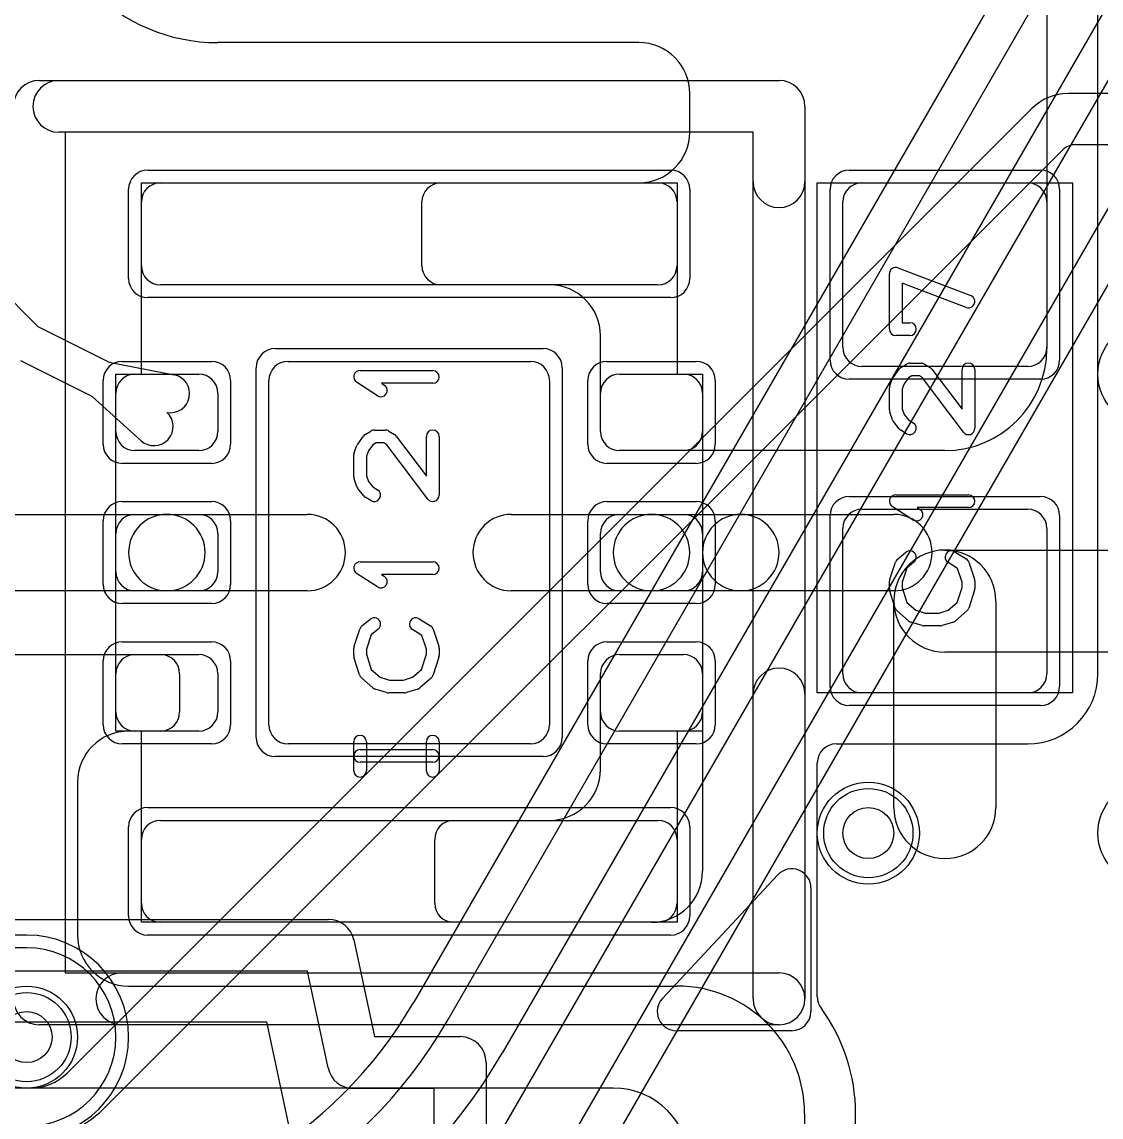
# Model space of a CAD drawing. Extents: x 0 to 20.5, y -0.9 to 20.
# Drawn here: x 2.882 to 7.113, y 3.786 to 8.081 of the extents above; entities that cross this region are included whole.
import ezdxf

# ---------------------------------------------------------------- set-up
doc = ezdxf.new("R2010")
doc.units = 0
for name, color, linetype in [('Hole', 1, 'CONTINUOUS'), ('L1', 3, 'CONTINUOUS'), ('L2', 3, 'CONTINUOUS'), ('L3', 3, 'CONTINUOUS'), ('L4', 3, 'CONTINUOUS'), ('MetalMask-A', 176, 'CONTINUOUS'), ('PartsArea-A', 111, 'CONTINUOUS'), ('PartsSilk-A', 221, 'CONTINUOUS'), ('Resist-A', 2, 'CONTINUOUS'), ('Resist-B', 2, 'CONTINUOUS'), ('Silk-A', 140, 'CONTINUOUS')]:
    doc.layers.add(name, color=color, linetype=linetype)

msp = doc.modelspace()

# ---------------------------------------------------------------- linework, layer by layer
at = {"layer": 'Hole'}
for centre in [(6.2, 4.9), (2.9, 4.1)]:
    msp.add_circle(centre, 0.1, dxfattribs=at)
at = {"layer": 'L1'}
for p, q in [((6.9, 9.70915), (6.9, 6.8)), ((7.10004, 5.525), (7.10003, 9.70915)), ((5.3, 8), (3.65, 8)), ((5.5, 7.65), (5.5, 7.8)), ((3.425, 7.45), (5.375, 7.45)), ((4.52497, 7.45), (5.3, 7.45)), ((6.175, 7.45), (6.825, 7.45)), ((3.35, 7.125), (3.35, 7.375)), ((4.45, 7.12497), (4.45, 7.37503)), ((5.45, 7.375), (5.45, 7.125)), ((6.1, 6.805), (6.1, 7.375)), ((6.9, 7.375), (6.9, 6.805)), ((2.6919, 7.14093), (2.94453, 6.88659)), ((5.375, 7.05), (3.425, 7.05)), ((4.95, 7.05), (4.52497, 7.05)), ((2.94453, 6.88659), (3.22437, 6.74667)), ((5.15, 6.47497), (5.15, 6.85)), ((3.15731, 6.61249), (2.87747, 6.75242)), ((3.22437, 6.74667), (3.47861, 6.69724)), ((3.925, 6.75), (4.875, 6.75)), ((6.825, 6.73), (6.175, 6.73)), ((3.325, 6.7), (3.575, 6.7)), ((3.85, 5.325), (3.85, 6.675)), ((4.95, 6.675), (4.95, 5.325)), ((5.225, 6.7), (5.475, 6.7)), ((3.25, 6.475), (3.25, 6.625)), ((3.65, 6.625), (3.65, 6.475)), ((5.15, 6.475), (5.15, 6.625)), ((5.55, 6.625), (5.55, 6.475)), ((3.34937, 6.43877), (3.15731, 6.61249)), ((3.575, 6.4), (3.325, 6.4)), ((6.5, 6.4), (5.22497, 6.4)), ((5.475, 6.4), (5.225, 6.4)), ((2.5, 6.15), (3.45, 6.15)), ((3.325, 6.15), (3.575, 6.15)), ((3.45, 6.15), (4, 6.15)), ((4.8, 6.15), (5.35, 6.15)), ((5.225, 6.15), (5.475, 6.15)), ((5.35, 6.15), (5.70004, 6.15)), ((5.70004, 6.15), (6.3, 6.15)), ((6.175, 6.17), (6.825, 6.17)), ((3.25, 5.925), (3.25, 6.075)), ((3.65, 6.075), (3.65, 5.925)), ((5.15, 5.925), (5.15, 6.075)), ((5.55, 6.075), (5.55, 5.925)), ((6.1, 5.525), (6.1, 6.095)), ((6.9, 6.095), (6.9, 5.525)), ((6.5, 6.01), (7.3, 6.01)), ((3.45, 5.85), (2.5, 5.85)), ((3.575, 5.85), (3.325, 5.85)), ((4, 5.85), (3.45, 5.85)), ((5.35, 5.85), (4.8, 5.85)), ((5.475, 5.85), (5.225, 5.85)), ((5.70004, 5.85), (5.35, 5.85)), ((6.3, 5.85), (5.70004, 5.85)), ((6.3, 5), (6.3, 5.81)), ((6.7, 5.81), (6.7, 5)), ((2.81667, 5.6), (3.42503, 5.6)), ((3.325, 5.6), (3.575, 5.6)), ((5.22497, 5.6), (5.47503, 5.6)), ((5.225, 5.6), (5.475, 5.6)), ((7.3, 5.61), (6.5, 5.61)), ((3.25, 5.375), (3.25, 5.525)), ((3.5, 5.52503), (3.5, 5.37497)), ((3.65, 5.525), (3.65, 5.375)), ((5.15, 5.15), (5.15, 5.52503)), ((5.15, 5.375), (5.15, 5.525)), ((5.55, 5.52503), (5.55, 4.75)), ((5.55, 5.525), (5.55, 5.375)), ((6.825, 5.45), (6.175, 5.45)), ((3.42503, 5.3), (3.3, 5.3)), ((3.575, 5.3), (3.325, 5.3)), ((5.475, 5.3), (5.225, 5.3)), ((4.875, 5.25), (3.925, 5.25)), ((6.07497, 5.24996), (6.825, 5.24996)), ((6, 4.25822), (6, 5.17499)), ((3.1, 5.1), (3.1, 4.5)), ((3.425, 4.95), (5.375, 4.95)), ((4.57497, 4.95), (4.95, 4.95)), ((3.35, 4.625), (3.35, 4.875)), ((4.5, 4.62497), (4.5, 4.87503)), ((5.45, 4.875), (5.45, 4.625)), ((5.375, 4.55), (3.425, 4.55)), ((5.35, 4.55), (4.57497, 4.55)), ((3.3, 4.3), (5.45, 4.3)), ((5.2, 3.9), (2.1, 3.9)), ((5.95, 3.8), (5.95, 1.87497)), ((6.15004, 1.6), (6.15004, 3.8))]:
    msp.add_line(p, q, dxfattribs=at)
for centre in [(7.3, 6.7), (6.2, 4.9), (7.3, 4.9), (2.9, 4.1)]:
    msp.add_circle(centre, 0.2, dxfattribs=at)
for centre, radius, start, end in [((3.65, 8.7), 0.7, 180, -90), ((5.3, 7.8), 0.2, 0, 90), ((5.3, 7.65), 0.2, -90, 0), ((3.425, 7.375), 0.075, 90, 180), ((4.52497, 7.37503), 0.07497, 90, 180), ((5.375, 7.375), 0.075, 0, 90), ((6.175, 7.375), 0.075, 90, 180), ((6.825, 7.375), 0.075, 0, 90), ((3.425, 7.125), 0.075, 180, -90), ((4.52497, 7.12497), 0.07497, 180, -90), ((5.375, 7.125), 0.075, -90, 0), ((4.95, 6.85), 0.2, 0, 90), ((6.175, 6.805), 0.075, 180, -90), ((6.5, 6.8), 0.4, -90, 0), ((6.825, 6.805), 0.075, -90, 0), ((3.925, 6.675), 0.075, 90, 180), ((4.875, 6.675), 0.075, 0, 90), ((3.325, 6.625), 0.075, 90, 180), ((3.4643, 6.62362), 0.075, -100.98334, 78.99849), ((3.575, 6.625), 0.075, 0, 90), ((5.225, 6.625), 0.075, 90, 180), ((5.475, 6.625), 0.075, 0, 90), ((3.39968, 6.49439), 0.075, -132.13031, 47.84811), ((3.325, 6.475), 0.075, 180, -90), ((3.575, 6.475), 0.075, -90, 0), ((5.225, 6.475), 0.075, 180, -90), ((5.22497, 6.47497), 0.07497, 180, -90), ((5.475, 6.475), 0.075, -90, 0), ((3.325, 6.075), 0.075, 90, 180), ((3.45, 6), 0.15, 90, -90), ((3.45, 6), 0.15, -90, 90), ((3.575, 6.075), 0.075, 0, 90), ((4, 6), 0.15, -90, 90), ((4.8, 6), 0.15, 90, -90), ((5.225, 6.075), 0.075, 90, 180), ((5.35, 6), 0.15, 90, -90), ((5.35, 6), 0.15, -90, 90), ((5.475, 6.075), 0.075, 0, 90), ((5.70004, 6), 0.15, 90, -90), ((5.70004, 6), 0.15, -90, 90), ((6.175, 6.095), 0.075, 90, 180), ((6.3, 6), 0.15, -90, 90), ((6.825, 6.095), 0.075, 0, 90), ((6.5, 5.81), 0.2, 0, 180), ((6.5, 5.81), 0.2, 90, -90), ((3.325, 5.925), 0.075, 180, -90), ((3.575, 5.925), 0.075, -90, 0), ((5.225, 5.925), 0.075, 180, -90), ((5.475, 5.925), 0.075, -90, 0), ((3.325, 5.525), 0.075, 90, 180), ((3.42503, 5.52503), 0.07497, 0, 90), ((3.575, 5.525), 0.075, 0, 90), ((5.22497, 5.52503), 0.07497, 90, 180), ((5.225, 5.525), 0.075, 90, 180), ((5.475, 5.525), 0.075, 0, 90), ((5.47503, 5.52503), 0.07497, 0, 90), ((6.175, 5.525), 0.075, 180, -90), ((6.825, 5.525), 0.27504, -90, 0), ((6.825, 5.525), 0.075, -90, 0), ((3.325, 5.375), 0.075, 180, -90), ((3.42503, 5.37497), 0.07497, -90, 0), ((3.575, 5.375), 0.075, -90, 0), ((5.225, 5.375), 0.075, 180, -90), ((5.475, 5.375), 0.075, -90, 0), ((3.3, 5.1), 0.2, 90, 180), ((3.925, 5.325), 0.075, 180, -90), ((4.875, 5.325), 0.075, -90, 0), ((6.07497, 5.17499), 0.07497, 90, 180), ((4.95, 5.15), 0.2, -90, 0), ((6.5, 5), 0.2, 180, 0), ((3.425, 4.875), 0.075, 90, 180), ((4.57497, 4.87503), 0.07497, 90, 180), ((5.375, 4.875), 0.075, 0, 90), ((5.35, 4.75), 0.2, -90, 0), ((3.425, 4.625), 0.075, 180, -90), ((4.57497, 4.62497), 0.07497, 180, -90), ((5.375, 4.625), 0.075, -90, 0), ((3.3, 4.5), 0.2, 180, -90), ((5.45, 3.8), 0.5, 0, 90), ((6.07497, 4.25822), 0.07497, 180, -141.68395), ((5.45, 3.8), 0.70004, 0, 36.02701), ((5.2, 3.6), 0.3, 0, 90)]:
    msp.add_arc(centre, radius, start, end, dxfattribs=at)
at = {"layer": 'L2'}
msp.add_line((2.9, 4.45004), (2.1, 4.45004), dxfattribs=at)
for centre in [(7.3, 6.7), (6.2, 4.9), (7.3, 4.9)]:
    msp.add_circle(centre, 0.2, dxfattribs=at)
msp.add_arc((2.9, 4.1), 0.35004, -90, 90, dxfattribs=at)
at = {"layer": 'L3'}
for p, q in [((10.4, 7.8), (6.98284, 7.8)), ((6.84142, 7.74142), (3.05858, 3.95858)), ((3.20003, 3.81713), (6.96089, 7.57799)), ((7.01392, 7.59996), (10.4, 7.59996)), ((2.91716, 3.9), (1.8, 3.9))]:
    msp.add_line(p, q, dxfattribs=at)
for centre in [(7.3, 6.7), (6.2, 4.9), (7.3, 4.9), (2.9, 4.1)]:
    msp.add_circle(centre, 0.2, dxfattribs=at)
for centre, radius, start, end in [((6.98284, 7.6), 0.2, 90, 135), ((7.01392, 7.52496), 0.075, 90, 135), ((2.91716, 4.1), 0.2, -90, -45), ((2.91716, 4.1), 0.40004, -90, -45)]:
    msp.add_arc(centre, radius, start, end, dxfattribs=at)
at = {"layer": 'L4'}
for p, q in [((6.78523, 8.33696), (4.4184, 4.23747)), ((4.54836, 4.1625), (6.91549, 8.2625)), ((7.13199, 8.1375), (4.76486, 4.0375)), ((4.60611, 3.4625), (7.26192, 8.0625)), ((7.47842, 7.9375), (4.82262, 3.3375)), ((4.95256, 3.26249), (7.49289, 7.66246)), ((2.9, 4.50004), (2.1, 4.50004))]:
    msp.add_line(p, q, dxfattribs=at)
for centre in [(7.3, 6.7), (6.2, 4.9), (7.3, 4.9), (2.9, 4.1)]:
    msp.add_circle(centre, 0.2, dxfattribs=at)
for centre, radius, end in [((2.9, 4.1), 0.40004, 90), ((2.92456, 5.10003), 1.72499, -30.00262), ((2.92456, 5.1), 1.875, -29.99996), ((2.92456, 5.1), 2.125, -30.00001)]:
    msp.add_arc(centre, radius, -90, end, dxfattribs=at)
at = {"layer": 'MetalMask-A'}
for p, q in [((3.425, 7.45), (5.375, 7.45)), ((6.175, 7.45), (6.825, 7.45)), ((3.35, 7.125), (3.35, 7.375)), ((5.45, 7.375), (5.45, 7.125)), ((6.1, 6.805), (6.1, 7.375)), ((6.9, 7.375), (6.9, 6.805)), ((5.375, 7.05), (3.425, 7.05)), ((3.925, 6.75), (4.875, 6.75)), ((6.825, 6.73), (6.175, 6.73)), ((3.325, 6.7), (3.575, 6.7)), ((3.85, 5.325), (3.85, 6.675)), ((4.95, 6.675), (4.95, 5.325)), ((5.225, 6.7), (5.475, 6.7)), ((3.25, 6.475), (3.25, 6.625)), ((3.65, 6.625), (3.65, 6.475)), ((5.15, 6.475), (5.15, 6.625)), ((5.55, 6.625), (5.55, 6.475)), ((3.575, 6.4), (3.325, 6.4)), ((5.475, 6.4), (5.225, 6.4)), ((3.325, 6.15), (3.575, 6.15)), ((5.225, 6.15), (5.475, 6.15)), ((6.175, 6.17), (6.825, 6.17)), ((3.25, 5.925), (3.25, 6.075)), ((3.65, 6.075), (3.65, 5.925)), ((5.15, 5.925), (5.15, 6.075)), ((5.55, 6.075), (5.55, 5.925)), ((6.1, 5.525), (6.1, 6.095)), ((6.9, 6.095), (6.9, 5.525)), ((3.575, 5.85), (3.325, 5.85)), ((5.475, 5.85), (5.225, 5.85)), ((3.325, 5.6), (3.575, 5.6)), ((5.225, 5.6), (5.475, 5.6)), ((3.25, 5.375), (3.25, 5.525)), ((3.65, 5.525), (3.65, 5.375)), ((5.15, 5.375), (5.15, 5.525)), ((5.55, 5.525), (5.55, 5.375)), ((6.825, 5.45), (6.175, 5.45)), ((3.575, 5.3), (3.325, 5.3)), ((5.475, 5.3), (5.225, 5.3)), ((4.875, 5.25), (3.925, 5.25)), ((3.425, 4.95), (5.375, 4.95)), ((3.35, 4.625), (3.35, 4.875)), ((5.45, 4.875), (5.45, 4.625)), ((5.375, 4.55), (3.425, 4.55))]:
    msp.add_line(p, q, dxfattribs=at)
for centre, start, end in [((3.425, 7.375), 90, 180), ((5.375, 7.375), 0, 90), ((6.175, 7.375), 90, 180), ((6.825, 7.375), 0, 90), ((3.425, 7.125), 180, -90), ((5.375, 7.125), -90, 0), ((6.175, 6.805), 180, -90), ((6.825, 6.805), -90, 0), ((3.925, 6.675), 90, 180), ((4.875, 6.675), 0, 90), ((3.325, 6.625), 90, 180), ((3.575, 6.625), 0, 90), ((5.225, 6.625), 90, 180), ((5.475, 6.625), 0, 90), ((3.325, 6.475), 180, -90), ((3.575, 6.475), -90, 0), ((5.225, 6.475), 180, -90), ((5.475, 6.475), -90, 0), ((3.325, 6.075), 90, 180), ((3.575, 6.075), 0, 90), ((5.225, 6.075), 90, 180), ((5.475, 6.075), 0, 90), ((6.175, 6.095), 90, 180), ((6.825, 6.095), 0, 90), ((3.325, 5.925), 180, -90), ((3.575, 5.925), -90, 0), ((5.225, 5.925), 180, -90), ((5.475, 5.925), -90, 0), ((3.325, 5.525), 90, 180), ((3.575, 5.525), 0, 90), ((5.225, 5.525), 90, 180), ((5.475, 5.525), 0, 90), ((6.175, 5.525), 180, -90), ((6.825, 5.525), -90, 0), ((3.325, 5.375), 180, -90), ((3.575, 5.375), -90, 0), ((5.225, 5.375), 180, -90), ((5.475, 5.375), -90, 0), ((3.925, 5.325), 180, -90), ((4.875, 5.325), -90, 0), ((3.425, 4.875), 90, 180), ((5.375, 4.875), 0, 90), ((3.425, 4.625), 180, -90), ((5.375, 4.625), -90, 0)]:
    msp.add_arc(centre, 0.075, start, end, dxfattribs=at)
at = {"layer": 'PartsArea-A'}
for p, q in [((3.35, 6.7), (3.35, 7.45)), ((3.35, 7.45), (5.45, 7.45)), ((5.45, 7.45), (5.45, 6.7)), ((6, 5.45), (6, 7.45)), ((6, 7.45), (7, 7.45)), ((7, 7.45), (7, 5.45)), ((3.25, 5.3), (3.25, 6.7)), ((3.25, 6.7), (3.35, 6.7)), ((5.45, 6.7), (5.55, 6.7)), ((5.55, 6.7), (5.55, 5.3)), ((7, 5.45), (6, 5.45)), ((3.35, 5.3), (3.25, 5.3)), ((3.35, 4.55), (3.35, 5.3)), ((5.55, 5.3), (5.45, 5.3)), ((5.45, 5.3), (5.45, 4.55)), ((5.45, 4.55), (3.35, 4.55)), ((2.55952, 4.16001), (3.84048, 4.16)), ((3.84048, 4.16), (3.93836, 3.7))]:
    msp.add_line(p, q, dxfattribs=at)
at = {"layer": 'PartsSilk-A'}
for p, q in [((2.95, 7.8516), (5.85, 7.8516)), ((5.9516, 7.75), (5.9516, 4.25)), ((5.7484, 7.6484), (3.0516, 7.6484)), ((3.0516, 7.6484), (3.0516, 4.3516)), ((5.7484, 4.25), (5.7484, 7.6484)), ((6.28241, 6.87639), (6.28241, 7.09306)), ((6.31629, 7.11643), (6.60147, 7.00809)), ((6.58371, 6.96135), (6.33241, 7.05682)), ((6.33241, 7.05682), (6.33241, 6.90139)), ((6.33241, 6.90139), (6.36296, 6.90139)), ((6.36296, 6.85139), (6.30741, 6.85139)), ((4.20741, 6.71389), (4.49259, 6.71389)), ((6.2983, 6.68831), (6.32052, 6.71887)), ((6.32749, 6.72537), (6.34971, 6.73926)), ((6.36296, 6.74306), (6.40741, 6.74306)), ((6.42066, 6.73926), (6.44288, 6.72537)), ((6.44961, 6.7192), (6.56759, 6.56233)), ((6.56759, 6.56233), (6.56759, 6.71806)), ((6.61759, 6.71806), (6.61759, 6.4875)), ((4.2753, 6.61513), (4.19382, 6.66791)), ((4.49259, 6.66389), (4.29199, 6.66389)), ((4.29199, 6.66389), (4.30248, 6.65709)), ((6.2842, 6.65511), (6.29531, 6.68289)), ((6.34057, 6.66143), (6.33241, 6.64102)), ((6.35811, 6.68554), (6.34057, 6.66143)), ((6.37013, 6.69306), (6.35811, 6.68554)), ((6.40024, 6.69306), (6.37013, 6.69306)), ((6.41244, 6.68543), (6.40024, 6.69306)), ((6.57261, 6.47247), (6.41244, 6.68543)), ((6.28241, 6.55972), (6.28241, 6.64583)), ((6.33241, 6.64102), (6.33241, 6.56412)), ((6.29503, 6.52063), (6.28392, 6.55118)), ((6.33241, 6.56412), (6.34061, 6.54158)), ((6.34061, 6.54158), (6.3576, 6.52033)), ((6.32122, 6.48577), (6.299, 6.51355)), ((6.3576, 6.52033), (6.37621, 6.5087)), ((4.1983, 6.42581), (4.22052, 6.45637)), ((4.22749, 6.46287), (4.24971, 6.47676)), ((4.26296, 6.48056), (4.30741, 6.48056)), ((4.32066, 6.47676), (4.34288, 6.46287)), ((4.34961, 6.4567), (4.46759, 6.29983)), ((4.46759, 6.29983), (4.46759, 6.45556)), ((4.51759, 6.45556), (4.51759, 6.225)), ((6.34971, 6.4663), (6.32749, 6.48019)), ((4.1842, 6.39261), (4.19531, 6.42039)), ((4.25811, 6.42304), (4.24057, 6.39893)), ((4.27013, 6.43056), (4.25811, 6.42304)), ((4.30024, 6.43056), (4.27013, 6.43056)), ((4.31244, 6.42293), (4.30024, 6.43056)), ((4.47261, 6.20997), (4.31244, 6.42293)), ((4.18241, 6.29722), (4.18241, 6.38333)), ((4.24057, 6.39893), (4.23241, 6.37852)), ((4.23241, 6.37852), (4.23241, 6.30162)), ((4.19503, 6.25813), (4.18392, 6.28868)), ((4.23241, 6.30162), (4.24061, 6.27908)), ((4.24061, 6.27908), (4.2576, 6.25783)), ((4.22122, 6.22327), (4.199, 6.25105)), ((4.2576, 6.25783), (4.27621, 6.2462)), ((4.24971, 6.2038), (4.22749, 6.21769)), ((6.30741, 6.22639), (6.59259, 6.22639)), ((6.3753, 6.12763), (6.29382, 6.18041)), ((6.59259, 6.17639), (6.39199, 6.17639)), ((6.39199, 6.17639), (6.40248, 6.16959)), ((6.31363, 5.97338), (6.34696, 6.00115)), ((6.53918, 6.00314), (6.58362, 5.97537)), ((4.20741, 5.96389), (4.49259, 5.96389)), ((6.28369, 5.8954), (6.30591, 5.96207)), ((6.3511, 5.93952), (6.33241, 5.88344)), ((6.37896, 5.96273), (6.3511, 5.93952)), ((6.5495, 5.93773), (6.51268, 5.96074)), ((6.56759, 5.88344), (6.5495, 5.93773)), ((6.59409, 5.96207), (6.61631, 5.8954)), ((4.2753, 5.86513), (4.19382, 5.91791)), ((4.49259, 5.91389), (4.29199, 5.91389)), ((4.29199, 5.91389), (4.30248, 5.90709)), ((6.28241, 5.85972), (6.28241, 5.8875)), ((6.61759, 5.8875), (6.61759, 5.85972)), ((6.30582, 5.78266), (6.2836, 5.8521)), ((6.33241, 5.88344), (6.33241, 5.86362)), ((6.33241, 5.86362), (6.35132, 5.80452)), ((6.54868, 5.80452), (6.56759, 5.86362)), ((6.56759, 5.86362), (6.56759, 5.88344)), ((6.6164, 5.8521), (6.59418, 5.78266)), ((6.35132, 5.80452), (6.38656, 5.77368)), ((6.51344, 5.77368), (6.54868, 5.80452)), ((6.35761, 5.73258), (6.31317, 5.77147)), ((6.38656, 5.77368), (6.42234, 5.7625)), ((6.42234, 5.7625), (6.47766, 5.7625)), ((6.47766, 5.7625), (6.51344, 5.77368)), ((6.58683, 5.77147), (6.54239, 5.73258)), ((4.21363, 5.71088), (4.24696, 5.73865)), ((4.43918, 5.74064), (4.48362, 5.71287)), ((6.41106, 5.71364), (6.36661, 5.72753)), ((6.48148, 5.7125), (6.41852, 5.7125)), ((6.53339, 5.72753), (6.48894, 5.71364)), ((4.18369, 5.6329), (4.20591, 5.69957)), ((4.2511, 5.67702), (4.23241, 5.62094)), ((4.27896, 5.70023), (4.2511, 5.67702)), ((4.4495, 5.67523), (4.41268, 5.69824)), ((4.46759, 5.62094), (4.4495, 5.67523)), ((4.49409, 5.69957), (4.51631, 5.6329)), ((4.18241, 5.59722), (4.18241, 5.625)), ((4.20582, 5.52016), (4.1836, 5.5896)), ((4.23241, 5.62094), (4.23241, 5.60112)), ((4.23241, 5.60112), (4.25132, 5.54202)), ((4.44868, 5.54202), (4.46759, 5.60112)), ((4.46759, 5.60112), (4.46759, 5.62094)), ((4.5164, 5.5896), (4.49418, 5.52016)), ((4.51759, 5.625), (4.51759, 5.59722)), ((4.25132, 5.54202), (4.28656, 5.51118)), ((4.41344, 5.51118), (4.44868, 5.54202)), ((4.25761, 5.47008), (4.21317, 5.50897)), ((4.28656, 5.51118), (4.32234, 5.5)), ((4.32234, 5.5), (4.37766, 5.5)), ((4.37766, 5.5), (4.41344, 5.51118)), ((4.48683, 5.50897), (4.44239, 5.47008)), ((4.31106, 5.45114), (4.26661, 5.46503)), ((4.43339, 5.46503), (4.38894, 5.45114)), ((4.38148, 5.45), (4.31852, 5.45)), ((4.18241, 5.14444), (4.18241, 5.25833)), ((4.23241, 5.25833), (4.23241, 5.14444)), ((4.46759, 5.14444), (4.46759, 5.25833)), ((4.51759, 5.25833), (4.51759, 5.14444)), ((4.20741, 5.22778), (4.49259, 5.22778)), ((4.49259, 5.17778), (4.20741, 5.17778)), ((5.39276, 4.25117), (5.84517, 4.7359)), ((5.975, 4.68472), (5.975, 4.2)), ((2.31664, 4.56161), (4.08336, 4.5616)), ((4.18274, 4.48115), (4.2635, 4.1016)), ((4.0011, 4.3584), (2.3989, 4.35841)), ((3.0516, 4.3516), (5.85, 4.3516)), ((4.08186, 3.97885), (4.0011, 4.3584)), ((5.85, 4.1484), (2.95, 4.1484)), ((5.9, 4.125), (5.44759, 4.125)), ((4.2635, 4.1016), (4.6, 4.1016)), ((4.7016, 4), (4.7016, 2.6)), ((4.4984, 3.8984), (4.18124, 3.8984)), ((4.4984, 2.6), (4.4984, 3.8984))]:
    msp.add_line(p, q, dxfattribs=at)
for centre, radius, start, end in [((2.95, 7.75), 0.1016, 90, 180), ((5.85, 7.75), 0.1016, 0, 90), ((6.30741, 7.09306), 0.025, 69.19449, 180), ((6.59259, 6.98472), 0.025, -110.80551, 69.19819), ((6.30741, 6.87639), 0.025, 180, -90), ((6.36296, 6.87639), 0.025, -90, 90), ((4.20741, 6.68889), 0.025, 90, -122.93381), ((4.49259, 6.68889), 0.025, -90, 90), ((6.34074, 6.70417), 0.025, 122.00538, 143.97932), ((6.36296, 6.71806), 0.025, 90, 122.01002), ((6.40741, 6.71806), 0.025, 57.99462, 90), ((6.42963, 6.70417), 0.025, 36.9524, 57.98998), ((6.59259, 6.71806), 0.025, 0, 180), ((6.31852, 6.67361), 0.025, 143.98274, 158.20215), ((4.28889, 6.63611), 0.025, -122.93354, 57.06619), ((6.30741, 6.64583), 0.025, 158.2071, 180), ((6.30741, 6.55972), 0.025, 180, -160.01539), ((6.31852, 6.52917), 0.025, -160.02081, -141.34522), ((6.34074, 6.50139), 0.025, -141.33303, -122.01002), ((6.36296, 6.4875), 0.025, -122.00538, 57.98998), ((6.59259, 6.4875), 0.025, -143.0476, 0), ((4.24074, 6.44167), 0.025, 122.00538, 143.97932), ((4.26296, 6.45556), 0.025, 90, 122.01002), ((4.30741, 6.45556), 0.025, 57.99462, 90), ((4.32963, 6.44167), 0.025, 36.9524, 57.98998), ((4.49259, 6.45556), 0.025, 0, 180), ((4.21852, 6.41111), 0.025, 143.98274, 158.20215), ((4.20741, 6.38333), 0.025, 158.2071, 180), ((4.20741, 6.29722), 0.025, 180, -160.01539), ((4.21852, 6.26667), 0.025, -160.02081, -141.34522), ((4.26296, 6.225), 0.025, -122.00538, 57.98998), ((4.24074, 6.23889), 0.025, -141.33303, -122.01002), ((4.49259, 6.225), 0.025, -143.0476, 0), ((6.30741, 6.20139), 0.025, 90, -122.93381), ((6.59259, 6.20139), 0.025, -90, 90), ((6.38889, 6.14861), 0.025, -122.93354, 57.06619), ((6.32963, 5.95417), 0.025, 129.7909, 161.57954), ((6.36296, 5.98194), 0.025, -50.2091, 129.8005), ((6.52593, 5.98194), 0.025, 57.99462, -122.00075), ((6.57037, 5.95417), 0.025, 18.42046, 57.99462), ((4.20741, 5.93889), 0.025, 90, -122.93381), ((4.49259, 5.93889), 0.025, -90, 90), ((4.28889, 5.88611), 0.025, -122.93354, 57.06619), ((6.30741, 5.8875), 0.025, 161.57954, 180), ((6.59259, 5.8875), 0.025, 0, 18.42046), ((6.30741, 5.85972), 0.025, 180, -162.25358), ((6.59259, 5.85972), 0.025, -17.74642, 0), ((6.32963, 5.79028), 0.025, -162.25358, -131.18808), ((6.57037, 5.79028), 0.025, -48.81192, -17.74642), ((4.26296, 5.71944), 0.025, -50.2091, 129.8005), ((4.42593, 5.71944), 0.025, 57.99462, -122.00075), ((4.47037, 5.69167), 0.025, 18.42046, 57.99462), ((6.37407, 5.75139), 0.025, -131.18808, -107.36223), ((6.41852, 5.7375), 0.025, -107.36223, -90), ((6.48148, 5.7375), 0.025, -90, -72.63777), ((6.52593, 5.75139), 0.025, -72.63777, -48.81192), ((4.22963, 5.69167), 0.025, 129.7909, 161.57954), ((4.20741, 5.625), 0.025, 161.57954, 180), ((4.49259, 5.625), 0.025, 0, 18.42046), ((4.20741, 5.59722), 0.025, 180, -162.25358), ((4.49259, 5.59722), 0.025, -17.74642, 0), ((4.22963, 5.52778), 0.025, -162.25358, -131.18808), ((4.47037, 5.52778), 0.025, -48.81192, -17.74642), ((4.27407, 5.48889), 0.025, -131.18808, -107.36223), ((4.42593, 5.48889), 0.025, -72.63777, -48.81192), ((4.31852, 5.475), 0.025, -107.36223, -90), ((4.38148, 5.475), 0.025, -90, -72.63777), ((4.20741, 5.25833), 0.025, 0, 180), ((4.49259, 5.25833), 0.025, 0, 180), ((4.20741, 5.20278), 0.025, 90, -90), ((4.49259, 5.20278), 0.025, -90, 90), ((4.20741, 5.14444), 0.025, 180, 0), ((4.49259, 5.14444), 0.025, 180, 0), ((5.9, 4.68473), 0.075, -0.00764, 136.975), ((4.08336, 4.46), 0.1016, 12.01441, 89.99968), ((5.85, 4.25), 0.1016, -90, 90), ((2.95, 4.25), 0.1016, 180, -90), ((5.44759, 4.2), 0.075, 136.97754, -90), ((5.85, 4.25), 0.1016, 180, 0), ((5.9, 4.2), 0.075, -90, 0), ((4.6, 4), 0.1016, 0, 90), ((4.18124, 4), 0.1016, -167.98559, -90)]:
    msp.add_arc(centre, radius, start, end, dxfattribs=at)
at = {"layer": 'Resist-A'}
for p, q in [((3.375, 7.5), (5.425, 7.5)), ((6.125, 7.5), (6.875, 7.5)), ((3.3, 7.075), (3.3, 7.425)), ((5.5, 7.425), (5.5, 7.075)), ((6.05, 6.755), (6.05, 7.425)), ((6.95, 7.425), (6.95, 6.755)), ((5.425, 7), (3.375, 7)), ((3.875, 6.8), (4.925, 6.8)), ((3.275, 6.75), (3.625, 6.75)), ((5.175, 6.75), (5.525, 6.75)), ((3.8, 5.275), (3.8, 6.725)), ((5, 6.725), (5, 5.275)), ((3.2, 6.425), (3.2, 6.675)), ((3.7, 6.675), (3.7, 6.425)), ((5.1, 6.425), (5.1, 6.675)), ((5.6, 6.675), (5.6, 6.425)), ((6.875, 6.68), (6.125, 6.68)), ((3.625, 6.35), (3.275, 6.35)), ((5.525, 6.35), (5.175, 6.35)), ((3.275, 6.2), (3.625, 6.2)), ((5.175, 6.2), (5.525, 6.2)), ((6.125, 6.22), (6.875, 6.22)), ((6.05, 5.475), (6.05, 6.145)), ((6.95, 6.145), (6.95, 5.475)), ((3.2, 5.875), (3.2, 6.125)), ((3.7, 6.125), (3.7, 5.875)), ((5.1, 5.875), (5.1, 6.125)), ((5.6, 6.125), (5.6, 5.875)), ((3.625, 5.8), (3.275, 5.8)), ((5.525, 5.8), (5.175, 5.8)), ((3.275, 5.65), (3.625, 5.65)), ((5.175, 5.65), (5.525, 5.65)), ((3.2, 5.325), (3.2, 5.575)), ((3.7, 5.575), (3.7, 5.325)), ((5.1, 5.325), (5.1, 5.575)), ((5.6, 5.575), (5.6, 5.325)), ((6.875, 5.4), (6.125, 5.4)), ((3.625, 5.25), (3.275, 5.25)), ((5.525, 5.25), (5.175, 5.25)), ((4.925, 5.2), (3.875, 5.2)), ((3.375, 5), (5.425, 5)), ((3.3, 4.575), (3.3, 4.925)), ((5.5, 4.925), (5.5, 4.575)), ((5.425, 4.5), (3.375, 4.5))]:
    msp.add_line(p, q, dxfattribs=at)
for centre in [(6.2, 4.9), (2.9, 4.1)]:
    msp.add_circle(centre, 0.175, dxfattribs=at)
for centre, start, end in [((3.375, 7.425), 90, 180), ((5.425, 7.425), 0, 90), ((6.125, 7.425), 90, 180), ((6.875, 7.425), 0, 90), ((3.375, 7.075), 180, -90), ((5.425, 7.075), -90, 0), ((3.875, 6.725), 90, 180), ((4.925, 6.725), 0, 90), ((3.275, 6.675), 90, 180), ((3.625, 6.675), 0, 90), ((5.175, 6.675), 90, 180), ((5.525, 6.675), 0, 90), ((6.125, 6.755), 180, -90), ((6.875, 6.755), -90, 0), ((3.275, 6.425), 180, -90), ((3.625, 6.425), -90, 0), ((5.175, 6.425), 180, -90), ((5.525, 6.425), -90, 0), ((3.275, 6.125), 90, 180), ((3.625, 6.125), 0, 90), ((5.175, 6.125), 90, 180), ((5.525, 6.125), 0, 90), ((6.125, 6.145), 90, 180), ((6.875, 6.145), 0, 90), ((3.275, 5.875), 180, -90), ((3.625, 5.875), -90, 0), ((5.175, 5.875), 180, -90), ((5.525, 5.875), -90, 0), ((3.275, 5.575), 90, 180), ((3.625, 5.575), 0, 90), ((5.175, 5.575), 90, 180), ((5.525, 5.575), 0, 90), ((6.125, 5.475), 180, -90), ((6.875, 5.475), -90, 0), ((3.275, 5.325), 180, -90), ((3.625, 5.325), -90, 0), ((5.175, 5.325), 180, -90), ((5.525, 5.325), -90, 0), ((3.875, 5.275), 180, -90), ((4.925, 5.275), -90, 0), ((3.375, 4.925), 90, 180), ((5.425, 4.925), 0, 90), ((3.375, 4.575), 180, -90), ((5.425, 4.575), -90, 0)]:
    msp.add_arc(centre, 0.075, start, end, dxfattribs=at)
at = {"layer": 'Resist-B'}
for centre in [(6.2, 4.9), (2.9, 4.1)]:
    msp.add_circle(centre, 0.175, dxfattribs=at)
at = {"layer": 'Silk-A'}
for p, q in [((3.0266, 7.8516), (5.85, 7.8516)), ((5.9516, 7.75), (5.9516, 7.45471)), ((5.7484, 7.6484), (3.0266, 7.6484)), ((5.7484, 7.45471), (5.7484, 7.6484)), ((5.7484, 4.25), (5.7484, 5.44529)), ((5.9516, 5.44529), (5.9516, 4.25)), ((5.39276, 4.25117), (5.84517, 4.7359)), ((5.975, 4.68472), (5.975, 4.2)), ((3.27327, 4.3516), (5.85, 4.3516)), ((5.85, 4.1484), (3.27327, 4.1484)), ((5.9, 4.125), (5.44759, 4.125))]:
    msp.add_line(p, q, dxfattribs=at)
for centre, radius, start, end in [((3.0266, 7.75), 0.1016, 90, -90), ((5.85, 7.75), 0.1016, 0, 90), ((5.85, 7.45471), 0.1016, 180, 0), ((5.85, 5.44529), 0.1016, 0, 180), ((5.9, 4.68473), 0.075, -0.00764, 136.975), ((3.27327, 4.25), 0.1016, 90, -90), ((5.85, 4.25), 0.1016, -90, 90), ((5.44759, 4.2), 0.075, 136.97754, -90), ((5.85, 4.25), 0.1016, 180, 0), ((5.9, 4.2), 0.075, -90, 0)]:
    msp.add_arc(centre, radius, start, end, dxfattribs=at)

doc.saveas('drawing.dxf')
